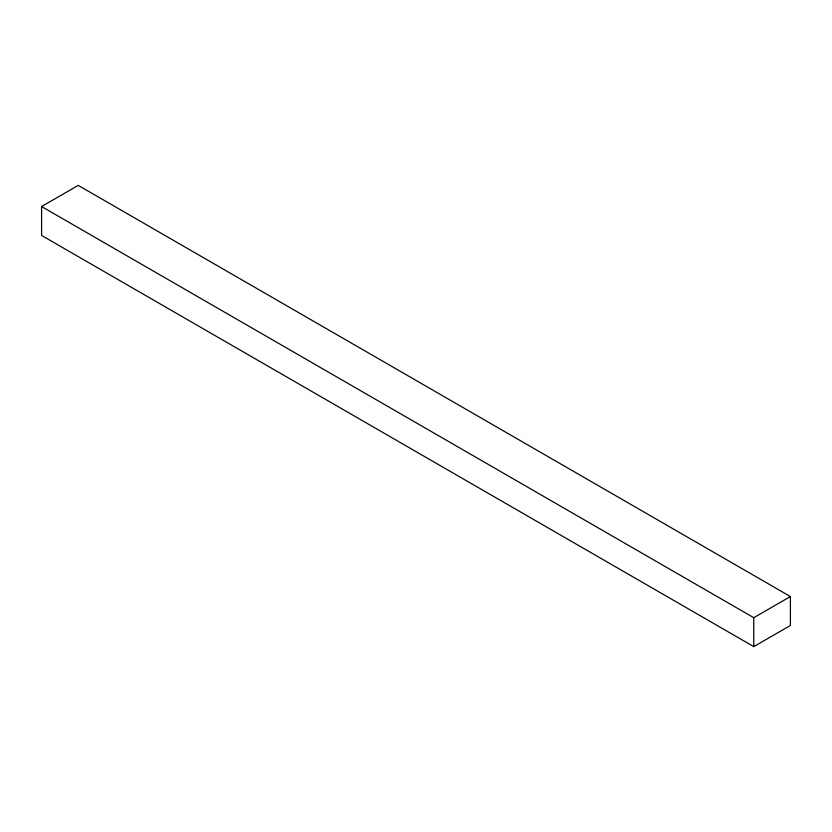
<?xml version="1.0" encoding="UTF-8"?>
<svg xmlns="http://www.w3.org/2000/svg" width="832" height="832" viewBox="0 0 832 832"><rect width="100%" height="100%" fill="white"/><g stroke="black" fill="none" stroke-linecap="round" stroke-linejoin="round"><path stroke-width="1.25" d="M41.6 206.534L78.229 185.38L790.4 596.554L790.4 625.466L753.771 646.62L41.6 235.446L41.6 206.534L753.771 617.698L790.4 596.554M753.771 617.698L753.771 646.62"/></g></svg>
